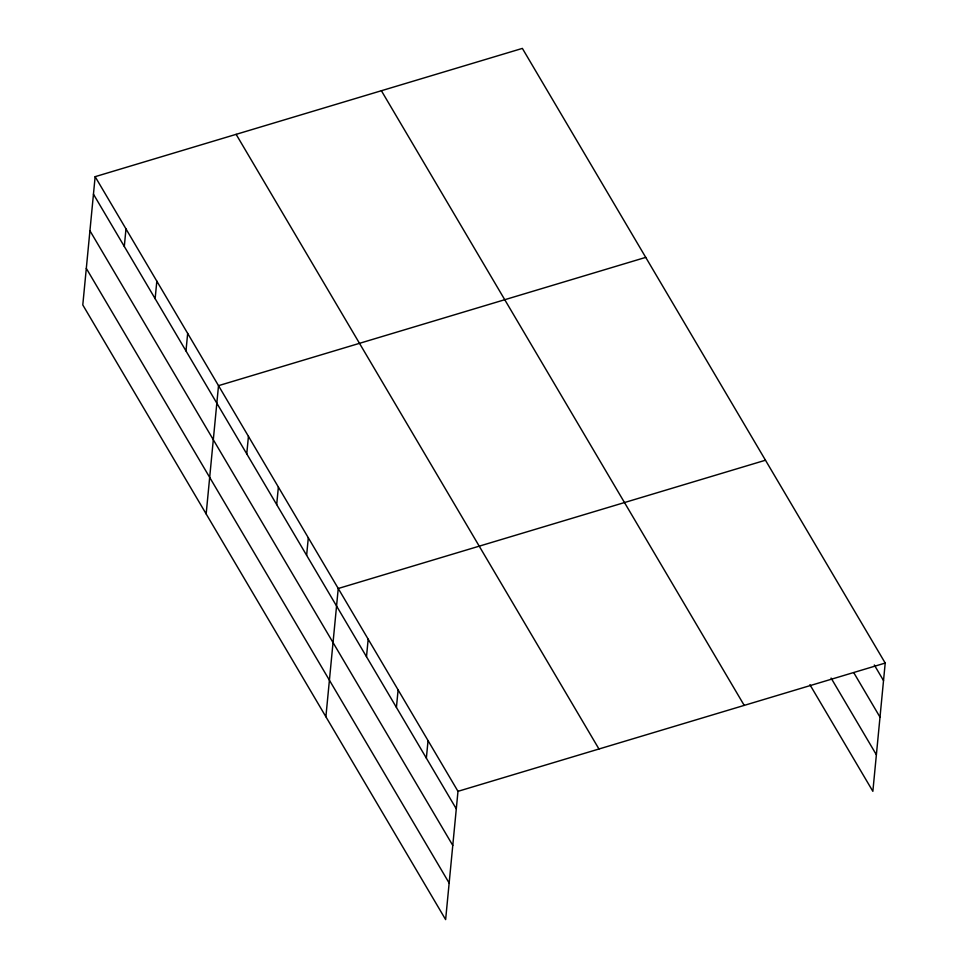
<?xml version="1.0" encoding="UTF-8"?>
<svg xmlns="http://www.w3.org/2000/svg" width="968" height="968" viewBox="0 0 968 968"><rect width="100%" height="100%" fill="white"/><g stroke="black" fill="none" stroke-linecap="round" stroke-linejoin="round"><path stroke-width="1.45" d="M95.142 176.672L82.788 304.944L445.631 919.6L457.985 791.328L95.142 176.672L522.369 48.4L885.212 663.056L872.858 791.328L809.913 684.703M124.303 246.441L125.985 228.92M155.134 298.688L156.828 281.168M185.977 350.936L187.671 333.416M206.16 513.923L218.514 385.663L645.741 257.379M246.755 453.895L248.437 436.362M276.691 504.594L278.373 487.073M306.626 555.305L308.308 537.784M325.889 716.768L338.243 588.496L765.47 460.224M366.497 656.727L368.179 639.207M396.42 707.439L398.114 689.918M426.356 758.15L428.05 740.629M457.985 791.328L885.212 663.056M874.31 664.98L883.518 680.577M853.909 672.917L879.997 717.131M831.088 678.06L876.379 754.774M381.392 90.726L744.223 705.394M236.131 134.346L598.962 749.002M93.46 194.193L456.291 808.849M89.939 230.747L452.77 845.403M86.309 268.39L449.152 883.058"/></g></svg>
